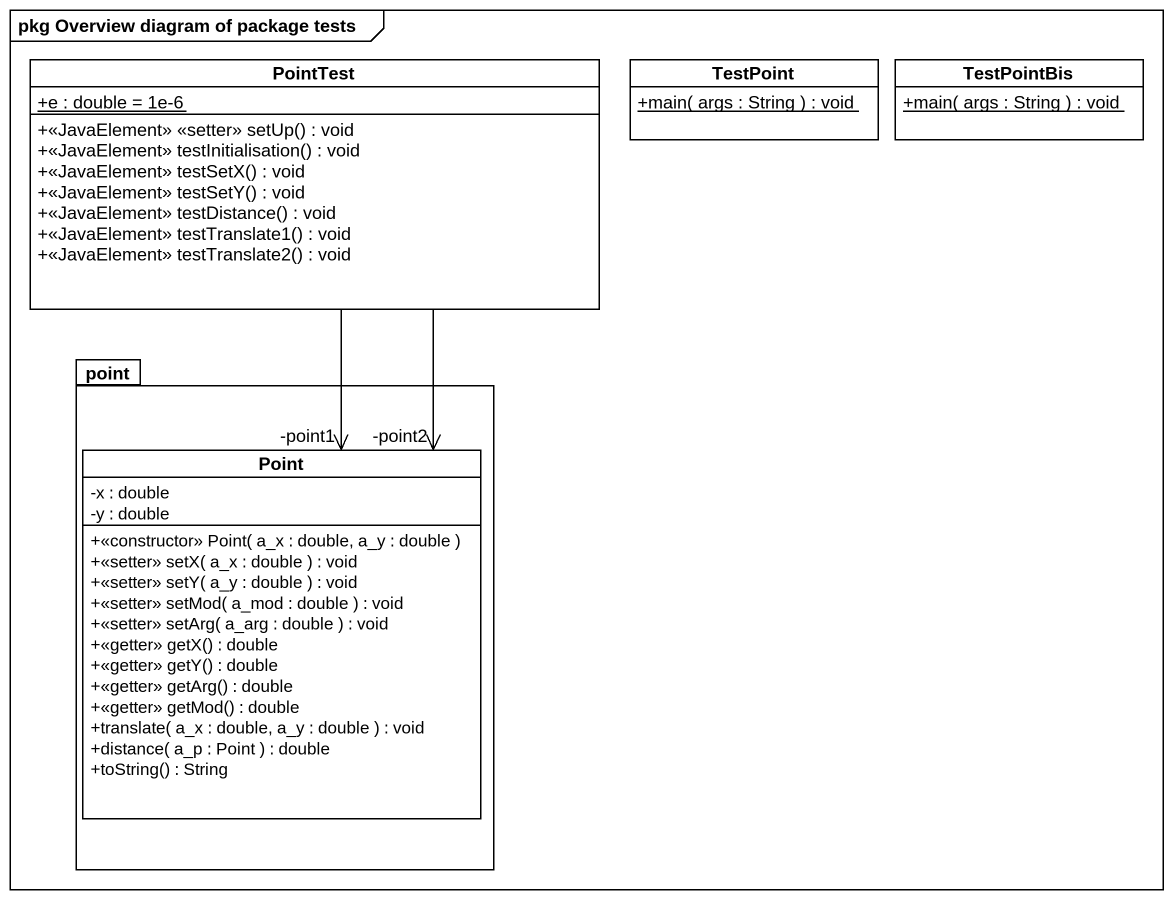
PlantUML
@startuml
mainframe pkg Overview diagram of package tests
hide circle
hide empty members
skinparam classAttributeIconSize 0
class PointTest {
  {static} +e : double = 1e-6
  +<<JavaElement>> <<setter>> setUp() : void
  +<<JavaElement>> testInitialisation() : void
  +<<JavaElement>> testSetX() : void
  +<<JavaElement>> testSetY() : void
  +<<JavaElement>> testDistance() : void
  +<<JavaElement>> testTranslate1() : void
  +<<JavaElement>> testTranslate2() : void
}
class TestPoint {
  {static} +main( args : String ) : void
}
class TestPointBis {
  {static} +main( args : String ) : void
}
package point {
  class Point {
    -x : double
    -y : double
    +<<constructor>> Point( a_x : double, a_y : double )
    +<<setter>> setX( a_x : double ) : void
    +<<setter>> setY( a_y : double ) : void
    +<<setter>> setMod( a_mod : double ) : void
    +<<setter>> setArg( a_arg : double ) : void
    +<<getter>> getX() : double
    +<<getter>> getY() : double
    +<<getter>> getArg() : double
    +<<getter>> getMod() : double
    +translate( a_x : double, a_y : double ) : void
    +distance( a_p : Point ) : double
    +toString() : String
  }
}
Point "-point2" <-up- PointTest
Point "-point1" <-up- PointTest
@enduml
